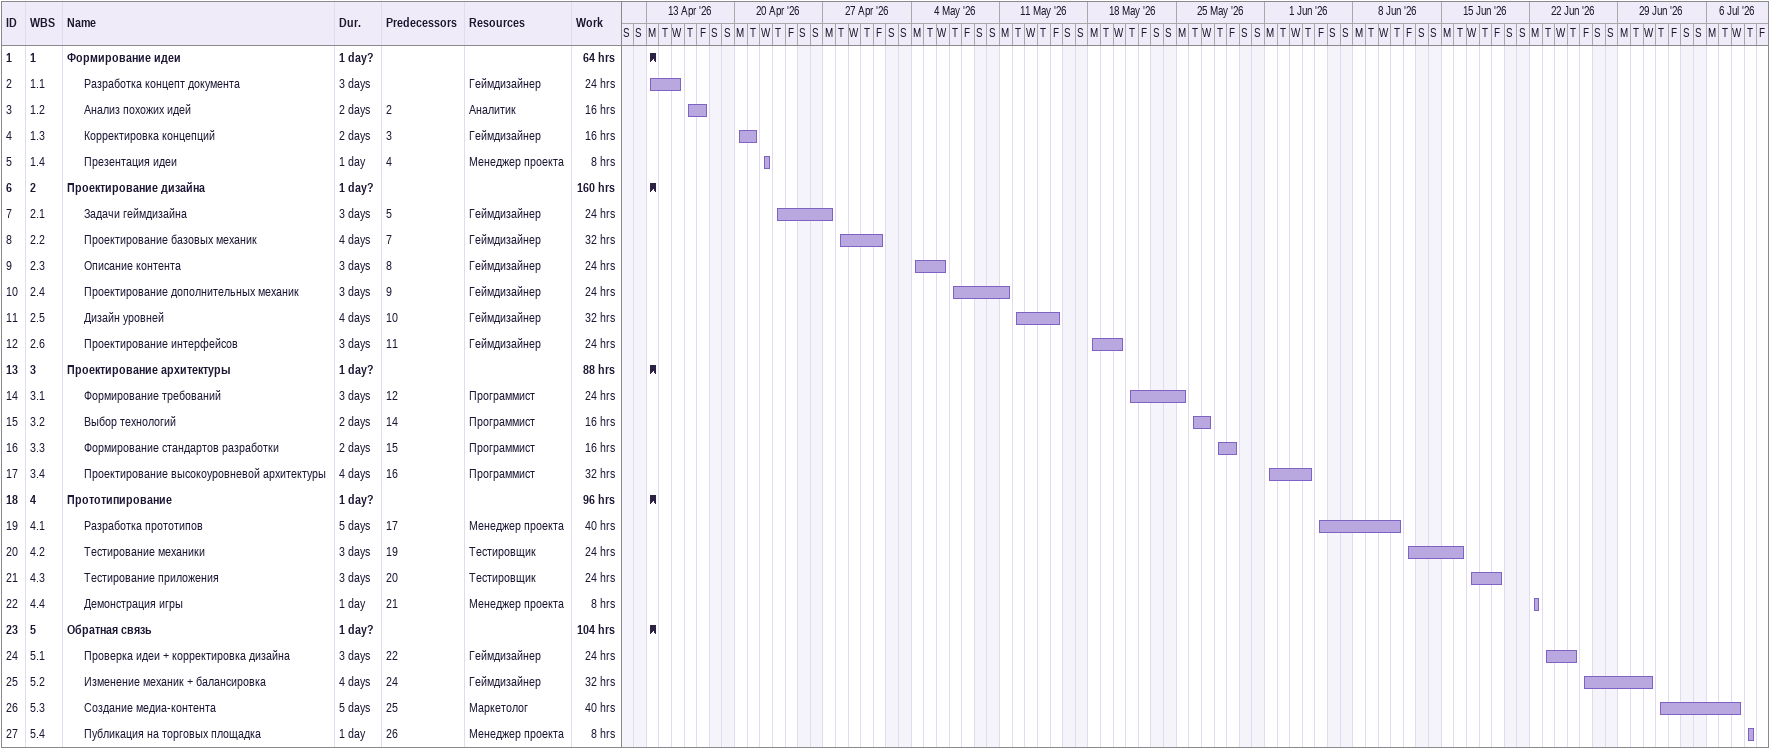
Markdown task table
| ID | WBS | Task | Duration | Start | Finish | Predecessors | Resources | Work (h) |
|---|---|---|---|---|---|---|---|---|
| 1 | 1 | **Формирование идеи** | 1d? | 2026-04-13 | 2026-04-13 |  |  | 64 |
| 2 | 1.1 | Разработка концепт документа | 3d | 2026-04-13 | 2026-04-15 |  | Геймдизайнер | 24 |
| 3 | 1.2 | Анализ похожих идей | 2d | 2026-04-16 | 2026-04-17 | 2 | Аналитик | 16 |
| 4 | 1.3 | Корректировка концепций | 2d | 2026-04-20 | 2026-04-21 | 3 | Геймдизайнер | 16 |
| 5 | 1.4 | Презентация идеи | 1d | 2026-04-22 | 2026-04-22 | 4 | Менеджер проекта | 8 |
| 6 | 2 | **Проектирование дизайна** | 1d? | 2026-04-13 | 2026-04-13 |  |  | 160 |
| 7 | 2.1 | Задачи геймдизайна | 3d | 2026-04-23 | 2026-04-27 | 5 | Геймдизайнер | 24 |
| 8 | 2.2 | Проектирование базовых механик | 4d | 2026-04-28 | 2026-05-01 | 7 | Геймдизайнер | 32 |
| 9 | 2.3 | Описание контента | 3d | 2026-05-04 | 2026-05-06 | 8 | Геймдизайнер | 24 |
| 10 | 2.4 | Проектирование дополнительных механик | 3d | 2026-05-07 | 2026-05-11 | 9 | Геймдизайнер | 24 |
| 11 | 2.5 | Дизайн уровней | 4d | 2026-05-12 | 2026-05-15 | 10 | Геймдизайнер | 32 |
| 12 | 2.6 | Проектирование интерфейсов | 3d | 2026-05-18 | 2026-05-20 | 11 | Геймдизайнер | 24 |
| 13 | 3 | **Проектирование архитектуры** | 1d? | 2026-04-13 | 2026-04-13 |  |  | 88 |
| 14 | 3.1 | Формирование требований | 3d | 2026-05-21 | 2026-05-25 | 12 | Программист | 24 |
| 15 | 3.2 | Выбор технологий | 2d | 2026-05-26 | 2026-05-27 | 14 | Программист | 16 |
| 16 | 3.3 | Формирование стандартов разработки | 2d | 2026-05-28 | 2026-05-29 | 15 | Программист | 16 |
| 17 | 3.4 | Проектирование высокоуровневой архитектуры | 4d | 2026-06-01 | 2026-06-04 | 16 | Программист | 32 |
| 18 | 4 | **Прототипирование** | 1d? | 2026-04-13 | 2026-04-13 |  |  | 96 |
| 19 | 4.1 | Разработка прототипов | 5d | 2026-06-05 | 2026-06-11 | 17 | Менеджер проекта | 40 |
| 20 | 4.2 | Тестирование механики | 3d | 2026-06-12 | 2026-06-16 | 19 | Тестировщик | 24 |
| 21 | 4.3 | Тестирование приложения | 3d | 2026-06-17 | 2026-06-19 | 20 | Тестировщик | 24 |
| 22 | 4.4 | Демонстрация игры | 1d | 2026-06-22 | 2026-06-22 | 21 | Менеджер проекта | 8 |
| 23 | 5 | **Обратная связь** | 1d? | 2026-04-13 | 2026-04-13 |  |  | 104 |
| 24 | 5.1 | Проверка идеи + корректировка дизайна | 3d | 2026-06-23 | 2026-06-25 | 22 | Геймдизайнер | 24 |
| 25 | 5.2 | Изменение механик + балансировка | 4d | 2026-06-26 | 2026-07-01 | 24 | Геймдизайнер | 32 |
| 26 | 5.3 | Создание медиа-контента | 5d | 2026-07-02 | 2026-07-08 | 25 | Маркетолог | 40 |
| 27 | 5.4 | Публикация на торговых площадка | 1d | 2026-07-09 | 2026-07-09 | 26 | Менеджер проекта | 8 |
